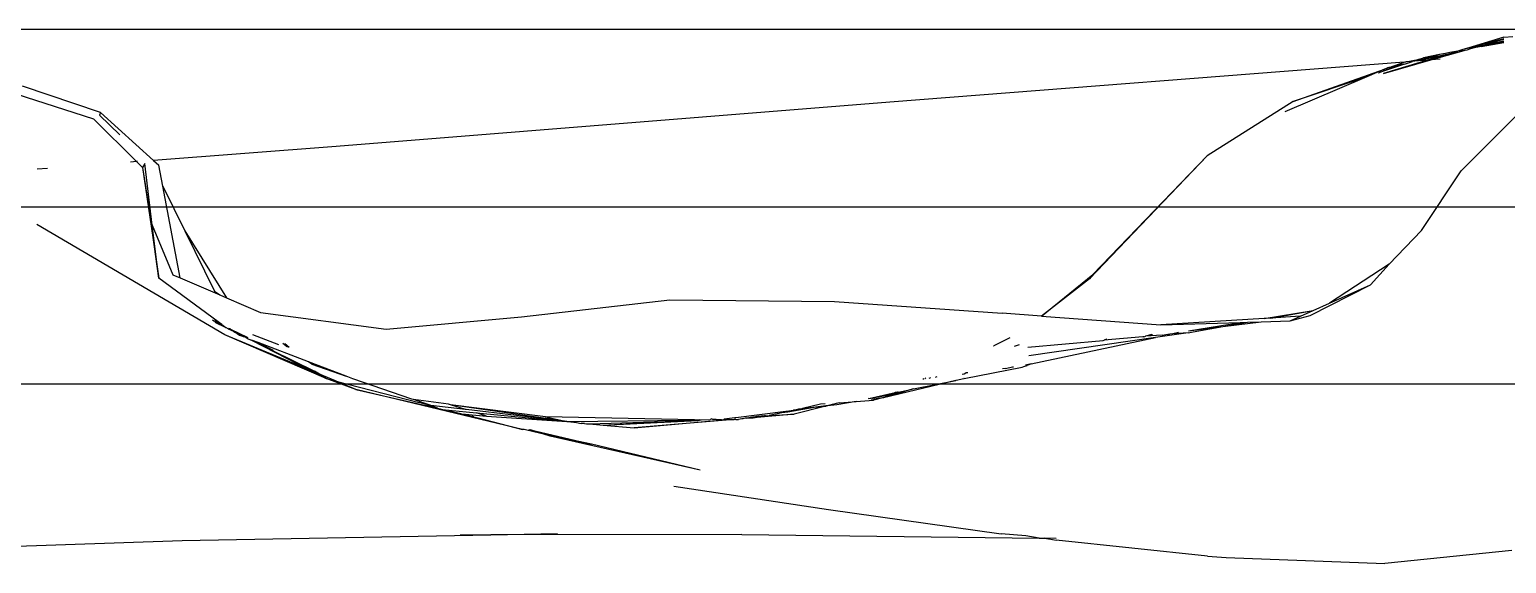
# Model space of a CAD drawing. Header units: millimetres. Extents: x -41292 to 298682, y -22072 to 33155.
# Drawn here: x 32802.2 to 32927.1, y 1175.4 to 1220.6 of the extents above; entities that cross this region are included whole.
import ezdxf

# ---------------------------------------------------------------- set-up
doc = ezdxf.new("R2010")
doc.units = ezdxf.units.MM
doc.layers.add('창호', color=4, linetype='Continuous')
doc.layers.add('틀', color=8, linetype='Continuous')

# ---------------------------------------------------------------- blocks, each defined once
blk = doc.blocks.new('AHSISHEUD')
for p, q in [((33554.22, 18868.02), (33551.54, 18867.21)), ((33554.22, 18867.88), (33551.54, 18867.21)), ((33554.22, 18867.59), (33552.32, 18867.23)), ((33552.34, 18867.32), (33554.22, 18867.85)), ((33552.34, 18867.32), (33554.22, 18867.72)), ((33554.22, 18867.66), (33552.34, 18867.32)), ((33554.22, 18868.02), (33554.98, 18868.07)), ((33548.3, 18866.4), (33546.67, 18865.99)), ((33549.37, 18866.56), (33547, 18866.02)), ((33548.78, 18866.55), (33547.43, 18866.29)), ((33549.37, 18866.56), (33547.77, 18866.08)), ((33548.06, 18866.1), (33550.88, 18866.9)), ((33548.78, 18866.55), (33548.3, 18866.4)), ((33549.3, 18866.65), (33548.78, 18866.55)), ((33549.65, 18866.74), (33549.3, 18866.65)), ((33549.37, 18866.56), (33550.34, 18866.85)), ((33550.34, 18866.85), (33549.65, 18866.74)), ((33550.77, 18866.98), (33550.34, 18866.85)), ((33550.88, 18866.9), (33550.34, 18866.85)), ((33552.34, 18867.32), (33550.77, 18866.98)), ((33551.54, 18867.21), (33550.77, 18866.98)), ((33550.88, 18866.9), (33550.96, 18866.92)), ((33550.96, 18866.92), (33551.12, 18866.96)), ((33551.12, 18866.96), (33551.43, 18867.06)), ((33551.43, 18867.06), (33552.34, 18867.32)), ((33552.32, 18867.23), (33551.43, 18867.06)), ((33552.32, 18867.23), (33554.22, 18867.57)), ((33545.8, 18865.9), (33502.33, 18862.54)), ((33536.41, 18862.57), (33544.15, 18865.32)), ((33544.15, 18865.32), (33542.65, 18864.68)), ((33545.83, 18865.75), (33543.71, 18865.03)), ((33543.71, 18865.03), (33544.93, 18865.54)), ((33544.05, 18864.96), (33548.06, 18866.1)), ((33547.77, 18866.08), (33544.05, 18864.96)), ((33544.29, 18865.37), (33544.15, 18865.32)), ((33544.29, 18865.37), (33544.38, 18865.42)), ((33544.51, 18865.45), (33544.38, 18865.42)), ((33544.54, 18865.46), (33544.51, 18865.45)), ((33544.54, 18865.46), (33545.8, 18865.9)), ((33544.93, 18865.54), (33544.54, 18865.46)), ((33545.01, 18865.57), (33544.93, 18865.54)), ((33545.01, 18865.57), (33545.8, 18865.9)), ((33545.83, 18865.75), (33545.01, 18865.57)), ((33545.8, 18865.9), (33545.91, 18865.93)), ((33545.83, 18865.75), (33546.51, 18865.98)), ((33545.91, 18865.93), (33545.95, 18865.93)), ((33545.95, 18865.93), (33546.99, 18866.14)), ((33546.51, 18865.98), (33545.95, 18865.93)), ((33546.67, 18865.99), (33546.51, 18865.98)), ((33546.99, 18866.14), (33546.67, 18865.99)), ((33547, 18866.02), (33546.67, 18865.99)), ((33546.99, 18866.14), (33547.43, 18866.29)), ((33547.77, 18866.08), (33547, 18866.02)), ((33548.06, 18866.1), (33547.77, 18866.08)), ((33548.83, 18866.16), (33548.06, 18866.1)), ((33435.6, 18861.65), (33428.99, 18863.88)), ((33542.65, 18864.68), (33535.72, 18861.7)), ((33542.65, 18864.68), (33536.41, 18862.57)), ((33543.63, 18865), (33543.66, 18865.02)), ((33543.71, 18865.03), (33543.66, 18865.02)), ((33428.43, 18863.24), (33435, 18861.13)), ((33435.6, 18861.65), (33435.51, 18861.44)), ((33437.24, 18859.75), (33435.51, 18861.44)), ((33435.6, 18861.65), (33440.07, 18857.6)), ((33502.33, 18862.54), (33455.52, 18858.79)), ((33536.41, 18862.57), (33529.14, 18858)), ((33550.62, 18856.71), (33555.29, 18861.4)), ((33435, 18861.13), (33438.65, 18857.5)), ((33455.52, 18858.79), (33440.07, 18857.6)), ((33440.07, 18857.6), (33440.52, 18857.2)), ((33529.14, 18858), (33519.2, 18847.59)), ((33529.14, 18858), (33519.48, 18847.95)), ((33431.1, 18856.93), (33430.25, 18856.87)), ((33438.65, 18857.5), (33438.13, 18857.46)), ((33438.65, 18857.5), (33439.14, 18857.01)), ((33438.73, 18857.5), (33438.65, 18857.5)), ((33439.33, 18857.33), (33439.14, 18857.01)), ((33439.14, 18857.01), (33440.52, 18847.64)), ((33439.14, 18857.01), (33439.89, 18852.31)), ((33439.97, 18852.12), (33439.33, 18857.33)), ((33440.86, 18855.41), (33440.52, 18857.2)), ((33547.25, 18851.68), (33550.62, 18856.71)), ((33442.34, 18847.66), (33440.86, 18855.41)), ((33440.86, 18855.41), (33442.73, 18851.63)), ((33446.1, 18842.85), (33430.2, 18852.17)), ((33440.52, 18847.64), (33439.89, 18852.31)), ((33439.89, 18852.31), (33439.97, 18852.12)), ((33440.52, 18847.64), (33439.97, 18852.12)), ((33439.97, 18852.12), (33441.72, 18847.93)), ((33442.73, 18851.63), (33446.24, 18845.98)), ((33442.73, 18851.63), (33445.24, 18846.55)), ((33547.25, 18851.68), (33544.53, 18848.82)), ((33445.54, 18843.95), (33440.52, 18847.64)), ((33441.72, 18847.93), (33442.34, 18847.66)), ((33442.34, 18847.66), (33445.67, 18846.22)), ((33515.13, 18844.44), (33519.48, 18847.95)), ((33519.48, 18847.95), (33519.2, 18847.59)), ((33544.53, 18848.82), (33539.49, 18845.53)), ((33544.53, 18848.82), (33542.96, 18847.08)), ((33445.24, 18846.55), (33445.67, 18846.22)), ((33519.2, 18847.59), (33515.13, 18844.44)), ((33537.84, 18844.48), (33542.96, 18847.08)), ((33539.49, 18845.53), (33542.96, 18847.08)), ((33445.67, 18846.22), (33446.24, 18845.98)), ((33446.24, 18845.98), (33449.12, 18844.73)), ((33471.17, 18844.37), (33483.72, 18845.82)), ((33483.72, 18845.82), (33497.63, 18845.66)), ((33497.63, 18845.66), (33511.82, 18844.68)), ((33538.1, 18844.91), (33539.49, 18845.53)), ((33445.06, 18844.13), (33445.16, 18844.04)), ((33445.16, 18844.04), (33445.85, 18843.73)), ((33445.54, 18843.95), (33445.16, 18844.04)), ((33445.26, 18843.93), (33446.18, 18843.48)), ((33445.85, 18843.73), (33445.54, 18843.95)), ((33449.12, 18844.73), (33459.73, 18843.34)), ((33459.73, 18843.34), (33471.17, 18844.37)), ((33515.13, 18844.44), (33511.82, 18844.68)), ((33515.13, 18844.44), (33525.22, 18843.69)), ((33533.97, 18844.24), (33525.22, 18843.69)), ((33525.22, 18843.69), (33531.94, 18843.9)), ((33527.58, 18843.18), (33531.94, 18843.9)), ((33530.47, 18843.55), (33533.72, 18843.96)), ((33530.47, 18843.55), (33532.56, 18843.92)), ((33531.94, 18843.9), (33532.56, 18843.92)), ((33532.56, 18843.92), (33533.72, 18843.96)), ((33533.72, 18843.96), (33536.15, 18844.03)), ((33533.97, 18844.24), (33538.1, 18844.91)), ((33534.53, 18844.27), (33533.97, 18844.24)), ((33534.53, 18844.27), (33538.1, 18844.91)), ((33537.03, 18844.43), (33534.53, 18844.27)), ((33536.15, 18844.03), (33537.84, 18844.48)), ((33536.15, 18844.03), (33537.03, 18844.43)), ((33537.03, 18844.43), (33538.1, 18844.91)), ((33445.85, 18843.73), (33446.18, 18843.48)), ((33454.68, 18839.15), (33446.1, 18842.85)), ((33453.28, 18839.86), (33446.1, 18842.85)), ((33446.38, 18843.36), (33446.18, 18843.48)), ((33446.38, 18843.36), (33446.83, 18843.16)), ((33446.42, 18843.41), (33446.54, 18843.38)), ((33446.54, 18843.38), (33446.59, 18843.33)), ((33446.59, 18843.33), (33448, 18842.64)), ((33446.59, 18843.33), (33446.83, 18843.16)), ((33446.83, 18843.16), (33446.96, 18843.07)), ((33447.35, 18842.79), (33446.96, 18843.07)), ((33446.96, 18843.07), (33447.64, 18842.72)), ((33447.64, 18842.72), (33447.35, 18842.79)), ((33447.64, 18842.72), (33447.79, 18842.69)), ((33447.98, 18842.55), (33447.79, 18842.69)), ((33448, 18842.64), (33448.06, 18842.62)), ((33450.68, 18842), (33448.48, 18842.84)), ((33524.78, 18842.63), (33514.07, 18841.08)), ((33514.28, 18840.39), (33524.78, 18842.63)), ((33523.7, 18842.68), (33520.43, 18842.4)), ((33523.78, 18842.69), (33523.7, 18842.68)), ((33523.78, 18842.69), (33523.87, 18842.72)), ((33523.87, 18842.72), (33523.94, 18842.73)), ((33524.47, 18842.87), (33523.94, 18842.73)), ((33525.35, 18842.83), (33523.94, 18842.73)), ((33524.47, 18842.87), (33524.53, 18842.87)), ((33527.53, 18843.03), (33524.78, 18842.63)), ((33525.35, 18842.83), (33525.81, 18842.9)), ((33525.81, 18842.9), (33526, 18842.89)), ((33526.25, 18842.94), (33526, 18842.89)), ((33526.71, 18843.04), (33526.25, 18842.94)), ((33527.53, 18843.03), (33526.25, 18842.94)), ((33527.53, 18843.03), (33527.97, 18843.1)), ((33527.58, 18843.18), (33530.47, 18843.55)), ((33527.97, 18843.1), (33530.47, 18843.55)), ((33447.98, 18842.55), (33448.36, 18842.41)), ((33448.36, 18842.41), (33453.69, 18839.78)), ((33448.36, 18842.41), (33453.28, 18839.86)), ((33448.92, 18842.19), (33448.36, 18842.41)), ((33448.92, 18842.19), (33450.19, 18841.56)), ((33453.17, 18840.57), (33448.92, 18842.19)), ((33451, 18842.13), (33451.39, 18841.83)), ((33451.55, 18841.79), (33451.17, 18842.08)), ((33511.07, 18841.93), (33511.1, 18841.93)), ((33512.47, 18842.58), (33511.1, 18841.93)), ((33513.25, 18842.01), (33512.84, 18841.85)), ((33513.98, 18841.8), (33520.36, 18842.38)), ((33520.36, 18842.38), (33520.43, 18842.4)), ((33520.63, 18842.48), (33520.43, 18842.4)), ((33520.63, 18842.48), (33520.67, 18842.48)), ((33453.45, 18840.36), (33453.17, 18840.57)), ((33456.36, 18839.35), (33453.17, 18840.57)), ((33453.45, 18840.36), (33456.36, 18839.35)), ((33512.09, 18839.99), (33512.69, 18840.14)), ((33512.69, 18840.14), (33512.77, 18840.15)), ((33513.51, 18840.12), (33513.66, 18840.18)), ((33513.66, 18840.18), (33513.92, 18840.25)), ((33514.28, 18840.39), (33513.78, 18840.28)), ((33514.28, 18840.39), (33513.92, 18840.25)), ((33453.28, 18839.86), (33454.68, 18839.15)), ((33454.11, 18839.52), (33453.28, 18839.86)), ((33454.11, 18839.52), (33453.69, 18839.78)), ((33454.68, 18839.15), (33454.11, 18839.52)), ((33455.47, 18838.95), (33454.11, 18839.52)), ((33457.18, 18838.23), (33454.68, 18839.15)), ((33454.68, 18839.15), (33455.47, 18838.95)), ((33455.47, 18838.95), (33455.52, 18838.93)), ((33455.52, 18838.93), (33462.54, 18837.13)), ((33457.18, 18838.23), (33455.52, 18838.93)), ((33456.91, 18839.14), (33456.36, 18839.35)), ((33461.91, 18837.4), (33456.91, 18839.14)), ((33507.91, 18838.99), (33501.79, 18837.53)), ((33504.32, 18838.28), (33507.91, 18838.99)), ((33505.11, 18839.1), (33505.2, 18839.15)), ((33505.37, 18839.17), (33505.28, 18839.13)), ((33505.64, 18839.17), (33505.79, 18839.23)), ((33506.29, 18839.29), (33506.14, 18839.24)), ((33507.94, 18839), (33507.91, 18838.99)), ((33507.94, 18839), (33508.57, 18839.15)), ((33508.43, 18839.52), (33508.59, 18839.55)), ((33508.6, 18839.15), (33508.57, 18839.15)), ((33508.59, 18839.55), (33508.75, 18839.62)), ((33508.6, 18839.15), (33513.51, 18840.12)), ((33508.91, 18839.64), (33508.75, 18839.62)), ((33512.09, 18839.99), (33511.85, 18839.96)), ((33471.26, 18834.83), (33457.18, 18838.23)), ((33457.18, 18838.23), (33464.09, 18836.64)), ((33500.55, 18837.47), (33502.78, 18837.97)), ((33500.55, 18837.47), (33502.43, 18837.79)), ((33504.2, 18838.24), (33501.79, 18837.53)), ((33502.43, 18837.79), (33501.79, 18837.53)), ((33502.43, 18837.79), (33503.58, 18838.12)), ((33502.78, 18837.97), (33502.43, 18837.79)), ((33502.97, 18838), (33502.78, 18837.97)), ((33503.01, 18838.01), (33502.97, 18838)), ((33503.01, 18838.01), (33503.58, 18838.12)), ((33503.58, 18838.12), (33503.69, 18838.15)), ((33503.69, 18838.15), (33504.2, 18838.24)), ((33504.32, 18838.28), (33504.2, 18838.24)), ((33462.05, 18837.39), (33461.91, 18837.4)), ((33463.47, 18836.89), (33462.05, 18837.39)), ((33465.02, 18836.99), (33462.05, 18837.39)), ((33463.12, 18836.95), (33462.54, 18837.13)), ((33463.12, 18836.95), (33464.09, 18836.64)), ((33463.51, 18836.88), (33463.47, 18836.89)), ((33466.46, 18836.54), (33463.51, 18836.88)), ((33464.09, 18836.64), (33463.51, 18836.88)), ((33464.09, 18836.64), (33464.3, 18836.6)), ((33464.3, 18836.6), (33464.51, 18836.53)), ((33464.51, 18836.53), (33465.05, 18836.48)), ((33465.18, 18836.94), (33465.02, 18836.99)), ((33465.05, 18836.48), (33465.19, 18836.39)), ((33465.05, 18836.48), (33467.38, 18836.24)), ((33466.46, 18836.54), (33465.18, 18836.94)), ((33473.22, 18835.91), (33465.18, 18836.94)), ((33475.02, 18835.51), (33465.18, 18836.94)), ((33465.19, 18836.39), (33465.3, 18836.36)), ((33466.5, 18836.52), (33466.46, 18836.54)), ((33475.02, 18835.51), (33466.5, 18836.52)), ((33489.31, 18835.86), (33493.53, 18836.39)), ((33493.79, 18836.39), (33493.18, 18836.24)), ((33493.53, 18836.39), (33493.79, 18836.39)), ((33495.93, 18836.7), (33493.69, 18836.32)), ((33494.14, 18836.45), (33493.79, 18836.39)), ((33494.17, 18836.47), (33494.14, 18836.45)), ((33494.41, 18836.5), (33494.17, 18836.47)), ((33496.8, 18836.78), (33494.24, 18836.13)), ((33494.61, 18836.57), (33494.41, 18836.5)), ((33494.8, 18836.55), (33494.61, 18836.57)), ((33494.94, 18836.61), (33494.8, 18836.55)), ((33496.45, 18836.99), (33494.94, 18836.61)), ((33494.94, 18836.61), (33497.36, 18836.94)), ((33496.8, 18836.78), (33495.93, 18836.7)), ((33496.84, 18837.02), (33496.45, 18836.99)), ((33496.87, 18836.79), (33496.8, 18836.78)), ((33496.98, 18836.83), (33496.87, 18836.79)), ((33497.04, 18836.84), (33496.98, 18836.83)), ((33497.36, 18836.94), (33497.04, 18836.84)), ((33497.83, 18836.94), (33497.04, 18836.84)), ((33497.44, 18836.95), (33497.36, 18836.94)), ((33497.47, 18836.95), (33497.44, 18836.95)), ((33497.52, 18836.96), (33497.47, 18836.95)), ((33497.58, 18836.97), (33497.52, 18836.96)), ((33497.79, 18837.04), (33497.58, 18836.97)), ((33497.91, 18837.06), (33497.79, 18837.04)), ((33499.48, 18837.22), (33497.83, 18836.94)), ((33498.08, 18837.11), (33497.91, 18837.06)), ((33498.08, 18837.11), (33499.48, 18837.22)), ((33499.48, 18837.22), (33500.94, 18837.33)), ((33500.48, 18837.5), (33500.55, 18837.47)), ((33500.77, 18837.39), (33500.8, 18837.38)), ((33501.71, 18837.51), (33500.8, 18837.38)), ((33501.71, 18837.51), (33500.94, 18837.33)), ((33501.74, 18837.52), (33501.71, 18837.51)), ((33501.79, 18837.53), (33501.74, 18837.52)), ((33465.3, 18836.36), (33465.68, 18836.28)), ((33465.68, 18836.28), (33465.9, 18836.23)), ((33465.9, 18836.23), (33466.21, 18836.14)), ((33466.21, 18836.14), (33466.41, 18836.13)), ((33466.41, 18836.13), (33468.22, 18835.98)), ((33466.41, 18836.13), (33466.53, 18836.06)), ((33466.53, 18836.06), (33467.02, 18835.96)), ((33467.15, 18835.9), (33467.02, 18835.96)), ((33467.15, 18835.9), (33467.48, 18835.84)), ((33468.22, 18835.98), (33467.38, 18836.24)), ((33467.38, 18836.24), (33475.02, 18835.51)), ((33467.48, 18835.84), (33471.26, 18834.83)), ((33468.22, 18835.98), (33475.02, 18835.51)), ((33473.22, 18835.91), (33475.02, 18835.51)), ((33485.81, 18835.66), (33473.22, 18835.91)), ((33475.02, 18835.51), (33475.13, 18835.53)), ((33475.13, 18835.53), (33485.19, 18835.62)), ((33475.13, 18835.53), (33475.82, 18835.43)), ((33475.82, 18835.43), (33476.24, 18835.36)), ((33476.52, 18835.34), (33476.24, 18835.36)), ((33476.52, 18835.34), (33476.67, 18835.31)), ((33476.67, 18835.31), (33476.94, 18835.32)), ((33476.94, 18835.32), (33483.34, 18835.52)), ((33476.94, 18835.32), (33478.09, 18835.21)), ((33478.09, 18835.21), (33486.08, 18835.6)), ((33478.09, 18835.21), (33483.34, 18835.52)), ((33478.09, 18835.21), (33480.71, 18834.97)), ((33489.16, 18835.69), (33480.71, 18834.97)), ((33480.71, 18834.97), (33488.25, 18835.66)), ((33483.34, 18835.52), (33485.19, 18835.62)), ((33483.34, 18835.52), (33486.08, 18835.6)), ((33485.19, 18835.62), (33485.81, 18835.66)), ((33485.81, 18835.66), (33486.19, 18835.68)), ((33486.08, 18835.6), (33486.37, 18835.66)), ((33486.19, 18835.68), (33486.37, 18835.66)), ((33486.37, 18835.66), (33487.13, 18835.69)), ((33487.26, 18835.74), (33487.13, 18835.69)), ((33487.26, 18835.74), (33487.32, 18835.72)), ((33487.32, 18835.72), (33487.65, 18835.71)), ((33487.65, 18835.71), (33487.82, 18835.68)), ((33487.82, 18835.68), (33488.09, 18835.7)), ((33488.09, 18835.7), (33488.25, 18835.66)), ((33488.25, 18835.66), (33488.29, 18835.7)), ((33488.29, 18835.7), (33488.31, 18835.73)), ((33488.29, 18835.7), (33488.55, 18835.69)), ((33488.31, 18835.73), (33489.21, 18835.85)), ((33488.55, 18835.69), (33488.69, 18835.7)), ((33488.69, 18835.7), (33489.16, 18835.69)), ((33489.3, 18835.7), (33489.16, 18835.69)), ((33489.21, 18835.85), (33489.31, 18835.86)), ((33489.3, 18835.7), (33489.54, 18835.7)), ((33489.82, 18835.75), (33489.54, 18835.7)), ((33489.88, 18835.75), (33489.82, 18835.75)), ((33490.09, 18835.79), (33489.88, 18835.75)), ((33490.17, 18835.79), (33490.09, 18835.79)), ((33490.23, 18835.8), (33490.17, 18835.79)), ((33490.7, 18835.89), (33490.23, 18835.8)), ((33490.23, 18835.8), (33490.73, 18835.82)), ((33490.97, 18835.91), (33490.7, 18835.89)), ((33490.76, 18835.83), (33490.73, 18835.82)), ((33490.79, 18835.83), (33490.76, 18835.83)), ((33494.24, 18836.13), (33490.79, 18835.83)), ((33490.79, 18835.83), (33491.36, 18835.95)), ((33490.97, 18835.91), (33490.79, 18835.83)), ((33491.18, 18835.97), (33490.97, 18835.91)), ((33491.36, 18835.95), (33491.18, 18835.97)), ((33491.36, 18835.95), (33491.41, 18835.98)), ((33491.54, 18835.99), (33491.41, 18835.98)), ((33491.66, 18835.98), (33491.54, 18835.99)), ((33491.77, 18836.03), (33491.66, 18835.98)), ((33491.81, 18836), (33491.77, 18836.03)), ((33491.81, 18836), (33492.13, 18836.02)), ((33492.79, 18836.17), (33492.13, 18836.02)), ((33492.13, 18836.02), (33494.24, 18836.13)), ((33492.94, 18836.19), (33492.79, 18836.17)), ((33493.03, 18836.22), (33492.94, 18836.19)), ((33493.18, 18836.24), (33493.03, 18836.22)), ((33493.69, 18836.32), (33493.18, 18836.24)), ((33471.41, 18834.83), (33471.26, 18834.83)), ((33472.22, 18834.63), (33471.41, 18834.83)), ((33471.81, 18834.84), (33471.84, 18834.84)), ((33471.84, 18834.84), (33471.94, 18834.81)), ((33471.94, 18834.81), (33477.1, 18833.61)), ((33473.06, 18834.45), (33471.94, 18834.81)), ((33473.06, 18834.45), (33472.22, 18834.63)), ((33473.61, 18834.28), (33473.06, 18834.45)), ((33477.1, 18833.61), (33473.06, 18834.45)), ((33477.1, 18833.61), (33473.61, 18834.28)), ((33486.29, 18831.39), (33473.61, 18834.28)), ((33486.29, 18831.39), (33477.1, 18833.61)), ((33484.06, 18830.04), (33497.14, 18828.06)), ((33497.14, 18828.06), (33511.73, 18826.01)), ((33426.83, 18824.91), (33442.51, 18825.46)), ((33442.51, 18825.46), (33468.58, 18825.94)), ((33466.01, 18825.94), (33468.58, 18825.94)), ((33468.58, 18825.94), (33474.23, 18826.05)), ((33489.81, 18825.95), (33468.58, 18825.94)), ((33489.81, 18825.95), (33514.95, 18825.65)), ((33513.81, 18825.84), (33511.73, 18826.01)), ((33514.95, 18825.65), (33513.81, 18825.84)), ((33514.95, 18825.65), (33515.39, 18825.65)), ((33516.37, 18825.62), (33515.39, 18825.65)), ((33515.39, 18825.65), (33515.72, 18825.58)), ((33515.72, 18825.58), (33515.76, 18825.58)), ((33515.76, 18825.58), (33516.38, 18825.49)), ((33529.16, 18824.13), (33516.38, 18825.49)), ((33529.16, 18824.13), (33530.76, 18824.01)), ((33530.76, 18824.01), (33544.16, 18823.51)), ((33554.91, 18824.6), (33544.16, 18823.51))]:
    blk.add_line(p, q)

msp = doc.modelspace()

# ---------------------------------------------------------------- linework, layer by layer
at = {"layer": '창호'}
for p, q in [((33844.67, 1220.58), (31564.67, 1220.58)), ((33844.67, 1190.58), (31564.67, 1190.58))]:
    msp.add_line(p, q, dxfattribs=at)
at = {"layer": '틀'}
msp.add_line((31564.67, 1205.58), (33844.67, 1205.58), dxfattribs=at)

# ---------------------------------------------------------------- block references
msp.add_blockref('AHSISHEUD', (-627.37, -17648.09))

doc.saveas('drawing.dxf')
